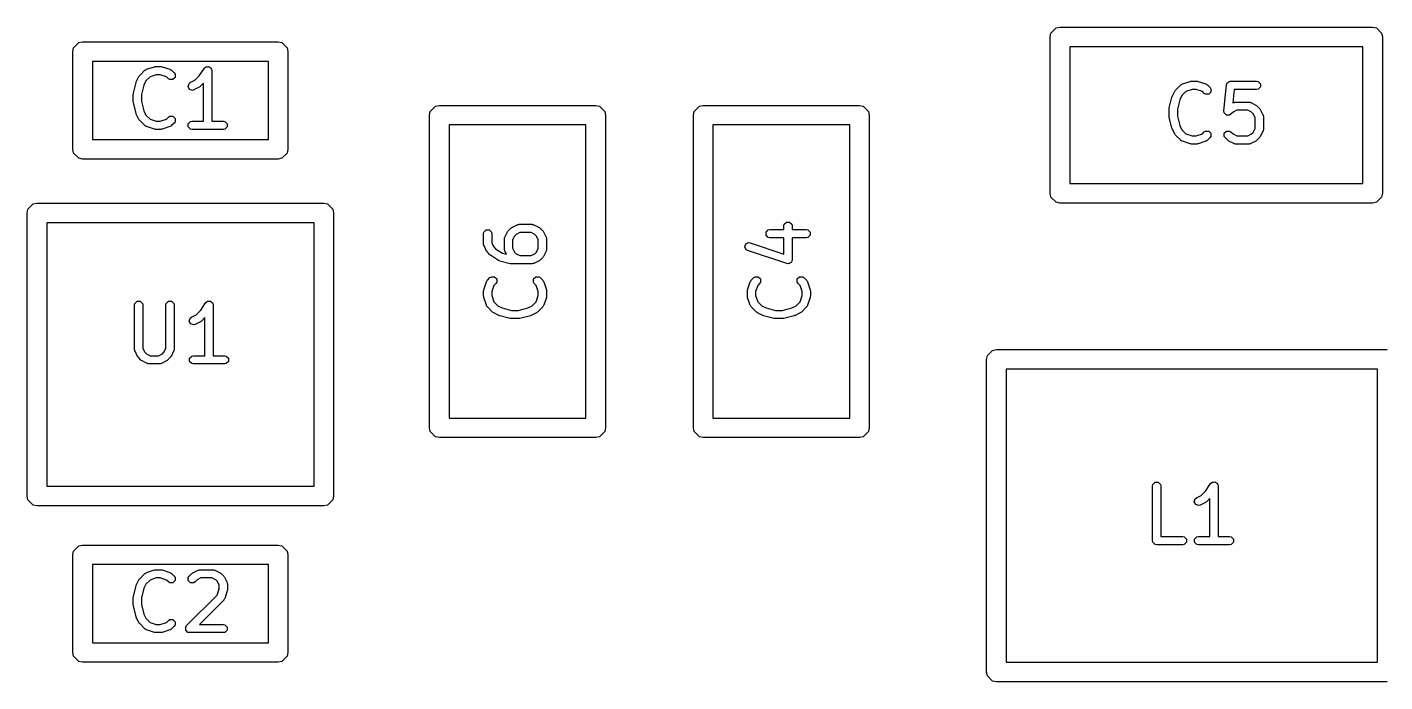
# Model space of a CAD drawing. Extents: x 5.551 to 5.983, y -4.108 to -3.775.
# Drawn here: x 5.5507 to 5.8242, y -4.1076 to -3.9757 of the extents above; entities that cross this region are included whole.
import ezdxf

# ---------------------------------------------------------------- set-up
doc = ezdxf.new("R2010")
doc.units = 0
doc.header["$MEASUREMENT"] = 0
doc.layers.add('BLACK', color=7, linetype='CONTINUOUS')

msp = doc.modelspace()

# ---------------------------------------------------------------- linework, layer by layer
at = {"layer": 'BLACK', "linetype": 'CONTINUOUS'}
for p, q in [((5.75694, -3.9769), (5.75801, -3.97584)), ((5.75801, -3.97584), (5.75876, -3.97569)), ((5.75876, -3.97569), (5.82175, -3.97569)), ((5.82175, -3.97569), (5.82251, -3.97584)), ((5.82251, -3.97584), (5.82357, -3.9769)), ((5.56009, -3.97986), (5.56116, -3.97879)), ((5.56116, -3.97879), (5.56191, -3.97864)), ((5.56191, -3.97864), (5.60128, -3.97864)), ((5.60128, -3.97864), (5.60203, -3.97879)), ((5.60203, -3.97879), (5.6031, -3.97986)), ((5.75679, -3.97766), (5.75694, -3.9769)), ((5.75679, -4.00915), (5.75679, -3.97766)), ((5.82357, -3.9769), (5.82372, -3.97766)), ((5.82372, -3.97766), (5.82372, -4.00915)), ((5.55994, -3.98061), (5.56009, -3.97986)), ((5.55994, -4.0003), (5.55994, -3.98061)), ((5.6031, -3.97986), (5.60325, -3.98061)), ((5.60325, -3.98061), (5.60325, -4.0003)), ((5.76073, -3.97963), (5.76073, -4.00719)), ((5.81978, -3.97963), (5.76073, -3.97963)), ((5.81978, -4.00719), (5.81978, -3.97963)), ((5.56388, -3.98258), (5.56388, -3.99833)), ((5.59931, -3.98258), (5.56388, -3.98258)), ((5.5734, -3.98543), (5.57445, -3.98438)), ((5.57445, -3.98438), (5.57448, -3.98436)), ((5.57448, -3.98436), (5.57449, -3.98434)), ((5.57449, -3.98434), (5.57461, -3.98428)), ((5.57461, -3.98428), (5.57472, -3.9842)), ((5.57472, -3.9842), (5.57474, -3.9842)), ((5.57474, -3.9842), (5.57477, -3.98418)), ((5.57477, -3.98418), (5.57635, -3.98366)), ((5.57635, -3.98366), (5.57648, -3.98364)), ((5.57648, -3.98364), (5.57661, -3.98362)), ((5.57661, -3.98362), (5.57766, -3.98362)), ((5.57766, -3.98362), (5.57779, -3.98364)), ((5.57779, -3.98364), (5.57792, -3.98366)), ((5.57792, -3.98366), (5.57949, -3.98418)), ((5.57949, -3.98418), (5.57953, -3.9842)), ((5.57953, -3.9842), (5.57955, -3.9842)), ((5.57955, -3.9842), (5.57966, -3.98428)), ((5.57966, -3.98428), (5.57977, -3.98434)), ((5.57977, -3.98434), (5.57978, -3.98436)), ((5.57978, -3.98436), (5.57982, -3.98438)), ((5.57982, -3.98438), (5.58034, -3.98491)), ((5.58541, -3.98549), (5.58642, -3.98398)), ((5.58642, -3.98398), (5.58665, -3.98376)), ((5.58665, -3.98376), (5.58673, -3.98374)), ((5.58673, -3.98374), (5.58679, -3.98368)), ((5.58679, -3.98368), (5.58703, -3.98368)), ((5.58703, -3.98368), (5.58727, -3.98363)), ((5.58727, -3.98363), (5.58734, -3.98368)), ((5.58734, -3.98368), (5.58742, -3.98368)), ((5.58742, -3.98368), (5.58759, -3.98385)), ((5.58759, -3.98385), (5.58779, -3.98398)), ((5.58779, -3.98398), (5.58781, -3.98407)), ((5.58781, -3.98407), (5.58787, -3.98413)), ((5.58787, -3.98413), (5.58793, -3.98444)), ((5.58793, -3.98444), (5.58793, -3.99464)), ((5.59931, -3.99833), (5.59931, -3.98258)), ((5.57213, -3.98897), (5.57266, -3.98687)), ((5.57266, -3.98687), (5.57269, -3.98679)), ((5.57269, -3.98679), (5.57272, -3.9867)), ((5.57272, -3.9867), (5.57324, -3.98565)), ((5.57324, -3.98565), (5.57332, -3.98554)), ((5.57332, -3.98554), (5.5734, -3.98543)), ((5.57424, -3.98736), (5.57376, -3.98927)), ((5.57466, -3.98651), (5.57424, -3.98736)), ((5.57548, -3.98569), (5.57466, -3.98651)), ((5.57674, -3.98527), (5.57548, -3.98569)), ((5.57752, -3.98527), (5.57674, -3.98527)), ((5.57879, -3.98569), (5.57752, -3.98527)), ((5.57917, -3.98608), (5.57879, -3.98569)), ((5.57944, -3.98626), (5.57917, -3.98608)), ((5.58007, -3.98626), (5.57944, -3.98626)), ((5.58052, -3.98581), (5.58007, -3.98626)), ((5.58034, -3.98491), (5.58052, -3.98518)), ((5.58052, -3.98518), (5.58052, -3.98581)), ((5.58313, -3.98765), (5.58333, -3.98705)), ((5.58333, -3.98705), (5.58359, -3.98685)), ((5.58359, -3.98685), (5.58452, -3.98639)), ((5.58452, -3.98639), (5.58541, -3.98549)), ((5.58628, -3.98696), (5.58559, -3.98765)), ((5.58628, -3.99464), (5.58628, -3.98696)), ((5.78206, -3.98839), (5.78311, -3.98734)), ((5.78311, -3.98734), (5.78314, -3.98731)), ((5.78314, -3.98731), (5.78315, -3.9873)), ((5.78315, -3.9873), (5.78327, -3.98723)), ((5.78327, -3.98723), (5.78338, -3.98716)), ((5.78338, -3.98716), (5.7834, -3.98716)), ((5.7834, -3.98716), (5.78343, -3.98714)), ((5.78343, -3.98714), (5.78501, -3.98661)), ((5.78501, -3.98661), (5.78514, -3.98659)), ((5.78514, -3.98659), (5.78527, -3.98657)), ((5.78527, -3.98657), (5.78632, -3.98657)), ((5.78632, -3.98657), (5.78645, -3.98659)), ((5.78645, -3.98659), (5.78658, -3.98661)), ((5.78658, -3.98661), (5.78816, -3.98714)), ((5.78816, -3.98714), (5.78819, -3.98716)), ((5.78819, -3.98716), (5.78821, -3.98716)), ((5.78821, -3.98716), (5.78832, -3.98723)), ((5.78832, -3.98723), (5.78844, -3.9873)), ((5.78844, -3.9873), (5.78844, -3.98731)), ((5.78844, -3.98731), (5.78848, -3.98734)), ((5.78848, -3.98734), (5.789, -3.98786)), ((5.7918, -3.99256), (5.79232, -3.98731)), ((5.79232, -3.98731), (5.79238, -3.98712)), ((5.79238, -3.98708), (5.7924, -3.98706)), ((5.79238, -3.98712), (5.79238, -3.98708)), ((5.7924, -3.98706), (5.79241, -3.987)), ((5.79241, -3.987), (5.79263, -3.98683)), ((5.79263, -3.98683), (5.79283, -3.98663)), ((5.79283, -3.98663), (5.79288, -3.98662)), ((5.79288, -3.98662), (5.7929, -3.9866)), ((5.7929, -3.9866), (5.79295, -3.98661)), ((5.79295, -3.98661), (5.79314, -3.98657)), ((5.79314, -3.98657), (5.79839, -3.98657)), ((5.79839, -3.98657), (5.79871, -3.98663)), ((5.79871, -3.98663), (5.79916, -3.98708)), ((5.79916, -3.98708), (5.79916, -3.98771)), ((5.57211, -3.98917), (5.57213, -3.98907)), ((5.57211, -3.99074), (5.57211, -3.98917)), ((5.57213, -3.98907), (5.57213, -3.98897)), ((5.57376, -3.98927), (5.57376, -3.99064)), ((5.58341, -3.98822), (5.58313, -3.98765)), ((5.58402, -3.98842), (5.58341, -3.98822)), ((5.58433, -3.98833), (5.58402, -3.98842)), ((5.58538, -3.98781), (5.58433, -3.98833)), ((5.58548, -3.98773), (5.58538, -3.98781)), ((5.58559, -3.98765), (5.58548, -3.98773)), ((5.78079, -3.99192), (5.78132, -3.98982)), ((5.78132, -3.98982), (5.78136, -3.98974)), ((5.78136, -3.98974), (5.78138, -3.98965)), ((5.78138, -3.98965), (5.7819, -3.9886)), ((5.7819, -3.9886), (5.78199, -3.9885)), ((5.78199, -3.9885), (5.78206, -3.98839)), ((5.78332, -3.98946), (5.7829, -3.99031)), ((5.78414, -3.98864), (5.78332, -3.98946)), ((5.7854, -3.98822), (5.78414, -3.98864)), ((5.78618, -3.98822), (5.7854, -3.98822)), ((5.78745, -3.98864), (5.78618, -3.98822)), ((5.78783, -3.98903), (5.78745, -3.98864)), ((5.7881, -3.98921), (5.78783, -3.98903)), ((5.78873, -3.98921), (5.7881, -3.98921)), ((5.78918, -3.98876), (5.78873, -3.98921)), ((5.789, -3.98786), (5.78918, -3.98813)), ((5.78918, -3.98813), (5.78918, -3.98876)), ((5.79389, -3.98822), (5.79362, -3.99096)), ((5.79839, -3.98822), (5.79389, -3.98822)), ((5.79871, -3.98816), (5.79839, -3.98822)), ((5.79916, -3.98771), (5.79871, -3.98816)), ((5.57213, -3.99084), (5.57211, -3.99074)), ((5.57213, -3.99094), (5.57213, -3.99084)), ((5.57266, -3.99304), (5.57213, -3.99094)), ((5.57376, -3.99064), (5.57424, -3.99255)), ((5.57424, -3.99255), (5.57466, -3.9934)), ((5.63179, -3.99341), (5.63194, -3.99265)), ((5.63194, -3.99265), (5.63301, -3.99159)), ((5.63301, -3.99159), (5.63376, -3.99144)), ((5.63376, -3.99144), (5.66526, -3.99144)), ((5.66526, -3.99144), (5.66601, -3.99159)), ((5.66601, -3.99159), (5.66707, -3.99265)), ((5.66707, -3.99265), (5.66722, -3.99341)), ((5.68494, -3.99341), (5.68509, -3.99265)), ((5.68509, -3.99265), (5.68616, -3.99159)), ((5.68616, -3.99159), (5.68691, -3.99144)), ((5.68691, -3.99144), (5.71841, -3.99144)), ((5.71841, -3.99144), (5.71916, -3.99159)), ((5.71916, -3.99159), (5.72022, -3.99265)), ((5.72022, -3.99265), (5.72037, -3.99341)), ((5.78077, -3.99212), (5.78079, -3.99202)), ((5.78077, -3.99369), (5.78077, -3.99212)), ((5.78079, -3.99202), (5.78079, -3.99192)), ((5.7829, -3.99031), (5.78242, -3.99222)), ((5.78242, -3.99222), (5.78242, -3.99359)), ((5.79183, -3.99288), (5.7918, -3.99256)), ((5.79363, -3.9928), (5.7932, -3.99323)), ((5.79362, -3.99096), (5.79382, -3.99086)), ((5.79439, -3.99242), (5.79363, -3.9928)), ((5.79382, -3.99086), (5.79386, -3.99084)), ((5.79386, -3.99084), (5.79388, -3.99083)), ((5.79388, -3.99083), (5.79401, -3.99081)), ((5.79401, -3.99081), (5.79413, -3.99077)), ((5.79413, -3.99077), (5.79415, -3.99078)), ((5.79415, -3.99078), (5.79419, -3.99077)), ((5.79419, -3.99077), (5.79682, -3.99077)), ((5.79662, -3.99242), (5.79439, -3.99242)), ((5.79738, -3.9928), (5.79662, -3.99242)), ((5.79682, -3.99077), (5.79686, -3.99078)), ((5.79686, -3.99078), (5.79688, -3.99077)), ((5.79688, -3.99077), (5.797, -3.99081)), ((5.797, -3.99081), (5.79713, -3.99083)), ((5.79713, -3.99083), (5.79715, -3.99084)), ((5.79715, -3.99084), (5.79719, -3.99086)), ((5.79719, -3.99086), (5.79824, -3.99138)), ((5.79771, -3.99313), (5.79738, -3.9928)), ((5.79824, -3.99138), (5.79834, -3.99146)), ((5.79834, -3.99146), (5.79845, -3.99154)), ((5.79845, -3.99154), (5.79898, -3.99206)), ((5.79898, -3.99206), (5.79905, -3.99217)), ((5.79905, -3.99217), (5.79913, -3.99228)), ((5.79913, -3.99228), (5.79966, -3.99333)), ((5.57269, -3.99312), (5.57266, -3.99304)), ((5.57272, -3.99321), (5.57269, -3.99312)), ((5.57324, -3.99426), (5.57272, -3.99321)), ((5.57332, -3.99437), (5.57324, -3.99426)), ((5.5734, -3.99448), (5.57332, -3.99437)), ((5.57445, -3.99553), (5.5734, -3.99448)), ((5.57448, -3.99555), (5.57445, -3.99553)), ((5.57449, -3.99557), (5.57448, -3.99555)), ((5.57461, -3.99563), (5.57449, -3.99557)), ((5.57466, -3.9934), (5.57548, -3.99422)), ((5.57548, -3.99422), (5.57674, -3.99464)), ((5.57674, -3.99464), (5.57752, -3.99464)), ((5.57752, -3.99464), (5.57879, -3.99422)), ((5.57879, -3.99422), (5.57917, -3.99383)), ((5.57917, -3.99383), (5.57944, -3.99365)), ((5.57944, -3.99365), (5.58007, -3.99365)), ((5.57977, -3.99557), (5.57966, -3.99563)), ((5.57978, -3.99555), (5.57977, -3.99557)), ((5.57982, -3.99553), (5.57978, -3.99555)), ((5.58034, -3.995), (5.57982, -3.99553)), ((5.58007, -3.99365), (5.58052, -3.9941)), ((5.58052, -3.99473), (5.58034, -3.995)), ((5.58052, -3.9941), (5.58052, -3.99473)), ((5.58319, -3.99515), (5.58364, -3.9947)), ((5.58319, -3.99578), (5.58319, -3.99515)), ((5.58364, -3.9947), (5.58396, -3.99464)), ((5.58396, -3.99464), (5.58628, -3.99464)), ((5.58793, -3.99464), (5.59026, -3.99464)), ((5.59026, -3.99464), (5.59057, -3.9947)), ((5.59057, -3.9947), (5.59102, -3.99515)), ((5.59102, -3.99515), (5.59102, -3.99578)), ((5.63179, -4.0564), (5.63179, -3.99341)), ((5.63573, -3.99537), (5.63573, -4.05443)), ((5.66329, -3.99537), (5.63573, -3.99537)), ((5.66329, -4.05443), (5.66329, -3.99537)), ((5.66722, -3.99341), (5.66722, -4.0564)), ((5.68494, -4.0564), (5.68494, -3.99341)), ((5.68888, -3.99537), (5.68888, -4.05443)), ((5.71644, -3.99537), (5.68888, -3.99537)), ((5.71644, -4.05443), (5.71644, -3.99537)), ((5.72037, -3.99341), (5.72037, -4.0564)), ((5.78079, -3.99379), (5.78077, -3.99369)), ((5.78079, -3.9939), (5.78079, -3.99379)), ((5.78132, -3.996), (5.78079, -3.9939)), ((5.78242, -3.99359), (5.7829, -3.99551)), ((5.7829, -3.99551), (5.78332, -3.99635)), ((5.79185, -3.99292), (5.79183, -3.99288)), ((5.79185, -3.99296), (5.79185, -3.99292)), ((5.79205, -3.99316), (5.79185, -3.99296)), ((5.79223, -3.99337), (5.79205, -3.99316)), ((5.79227, -3.99338), (5.79223, -3.99337)), ((5.7923, -3.99341), (5.79227, -3.99338)), ((5.79258, -3.99341), (5.7923, -3.99341)), ((5.79286, -3.99344), (5.79258, -3.99341)), ((5.79289, -3.99341), (5.79286, -3.99344)), ((5.79293, -3.99341), (5.79289, -3.99341)), ((5.7932, -3.99323), (5.79293, -3.99341)), ((5.79809, -3.99389), (5.79771, -3.99313)), ((5.79809, -3.99612), (5.79809, -3.99389)), ((5.79966, -3.99333), (5.79967, -3.99337)), ((5.79967, -3.99337), (5.79968, -3.99338)), ((5.79968, -3.99338), (5.79971, -3.99351)), ((5.79971, -3.99351), (5.79974, -3.99364)), ((5.79974, -3.99364), (5.79974, -3.99365)), ((5.79974, -3.99365), (5.79974, -3.99369)), ((5.79974, -3.99369), (5.79974, -3.99632)), ((5.56388, -3.99833), (5.59931, -3.99833)), ((5.57472, -3.99571), (5.57461, -3.99563)), ((5.57474, -3.99571), (5.57472, -3.99571)), ((5.57477, -3.99573), (5.57474, -3.99571)), ((5.57635, -3.99625), (5.57477, -3.99573)), ((5.57648, -3.99627), (5.57635, -3.99625)), ((5.57661, -3.99629), (5.57648, -3.99627)), ((5.57766, -3.99629), (5.57661, -3.99629)), ((5.57779, -3.99627), (5.57766, -3.99629)), ((5.57792, -3.99625), (5.57779, -3.99627)), ((5.57949, -3.99573), (5.57792, -3.99625)), ((5.57953, -3.99571), (5.57949, -3.99573)), ((5.57955, -3.99571), (5.57953, -3.99571)), ((5.57966, -3.99563), (5.57955, -3.99571)), ((5.58364, -3.99623), (5.58319, -3.99578)), ((5.58396, -3.99629), (5.58364, -3.99623)), ((5.59026, -3.99629), (5.58396, -3.99629)), ((5.59057, -3.99623), (5.59026, -3.99629)), ((5.59102, -3.99578), (5.59057, -3.99623)), ((5.78136, -3.99608), (5.78132, -3.996)), ((5.78138, -3.99616), (5.78136, -3.99608)), ((5.7819, -3.99721), (5.78138, -3.99616)), ((5.78199, -3.99732), (5.7819, -3.99721)), ((5.78206, -3.99743), (5.78199, -3.99732)), ((5.78311, -3.99848), (5.78206, -3.99743)), ((5.78332, -3.99635), (5.78414, -3.99717)), ((5.78414, -3.99717), (5.7854, -3.99759)), ((5.7854, -3.99759), (5.78618, -3.99759)), ((5.78618, -3.99759), (5.78745, -3.99717)), ((5.78745, -3.99717), (5.78783, -3.99678)), ((5.78783, -3.99678), (5.7881, -3.99661)), ((5.7881, -3.99661), (5.78873, -3.99661)), ((5.789, -3.99795), (5.78848, -3.99848)), ((5.78873, -3.99661), (5.78918, -3.99705)), ((5.78918, -3.99769), (5.789, -3.99795)), ((5.78918, -3.99705), (5.78918, -3.99769)), ((5.79185, -3.99705), (5.7923, -3.99661)), ((5.79185, -3.99769), (5.79185, -3.99705)), ((5.79203, -3.99795), (5.79185, -3.99769)), ((5.79256, -3.99848), (5.79203, -3.99795)), ((5.7923, -3.99661), (5.79293, -3.99661)), ((5.79293, -3.99661), (5.7932, -3.99678)), ((5.7932, -3.99678), (5.79363, -3.99721)), ((5.79363, -3.99721), (5.79439, -3.99759)), ((5.79439, -3.99759), (5.79662, -3.99759)), ((5.79662, -3.99759), (5.79738, -3.99721)), ((5.79738, -3.99721), (5.79771, -3.99688)), ((5.79771, -3.99688), (5.79809, -3.99612)), ((5.79898, -3.99795), (5.79845, -3.99848)), ((5.79905, -3.99784), (5.79898, -3.99795)), ((5.79913, -3.99774), (5.79905, -3.99784)), ((5.79966, -3.99669), (5.79913, -3.99774)), ((5.79967, -3.99665), (5.79966, -3.99669)), ((5.79968, -3.99664), (5.79967, -3.99665)), ((5.79971, -3.99651), (5.79968, -3.99664)), ((5.79974, -3.99638), (5.79971, -3.99651)), ((5.79974, -3.99632), (5.79974, -3.99636)), ((5.79974, -3.99636), (5.79974, -3.99638)), ((5.56009, -4.00105), (5.55994, -4.0003)), ((5.56116, -4.00211), (5.56009, -4.00105)), ((5.6031, -4.00105), (5.60203, -4.00211)), ((5.60325, -4.0003), (5.6031, -4.00105)), ((5.78314, -3.9985), (5.78311, -3.99848)), ((5.78315, -3.99852), (5.78314, -3.9985)), ((5.78327, -3.99858), (5.78315, -3.99852)), ((5.78338, -3.99866), (5.78327, -3.99858)), ((5.7834, -3.99866), (5.78338, -3.99866)), ((5.78343, -3.99868), (5.7834, -3.99866)), ((5.78501, -3.9992), (5.78343, -3.99868)), ((5.78514, -3.99922), (5.78501, -3.9992)), ((5.78527, -3.99925), (5.78514, -3.99922)), ((5.78632, -3.99925), (5.78527, -3.99925)), ((5.78645, -3.99922), (5.78632, -3.99925)), ((5.78658, -3.9992), (5.78645, -3.99922)), ((5.78816, -3.99868), (5.78658, -3.9992)), ((5.78819, -3.99866), (5.78816, -3.99868)), ((5.78821, -3.99866), (5.78819, -3.99866)), ((5.78832, -3.99858), (5.78821, -3.99866)), ((5.78844, -3.99852), (5.78832, -3.99858)), ((5.78848, -3.99848), (5.78844, -3.9985)), ((5.78844, -3.9985), (5.78844, -3.99852)), ((5.79267, -3.99855), (5.79256, -3.99848)), ((5.79277, -3.99863), (5.79267, -3.99855)), ((5.79382, -3.99916), (5.79277, -3.99863)), ((5.79386, -3.99917), (5.79382, -3.99916)), ((5.79388, -3.99918), (5.79386, -3.99917)), ((5.79401, -3.99921), (5.79388, -3.99918)), ((5.79413, -3.99924), (5.79401, -3.99921)), ((5.79415, -3.99924), (5.79413, -3.99924)), ((5.79419, -3.99925), (5.79415, -3.99924)), ((5.79682, -3.99925), (5.79419, -3.99925)), ((5.79686, -3.99924), (5.79682, -3.99925)), ((5.79688, -3.99924), (5.79686, -3.99924)), ((5.797, -3.99921), (5.79688, -3.99924)), ((5.79713, -3.99918), (5.797, -3.99921)), ((5.79715, -3.99917), (5.79713, -3.99918)), ((5.79719, -3.99916), (5.79715, -3.99917)), ((5.79824, -3.99863), (5.79719, -3.99916)), ((5.79834, -3.99855), (5.79824, -3.99863)), ((5.79845, -3.99848), (5.79834, -3.99855)), ((5.56191, -4.00226), (5.56116, -4.00211)), ((5.60128, -4.00226), (5.56191, -4.00226)), ((5.60203, -4.00211), (5.60128, -4.00226)), ((5.75694, -4.00991), (5.75679, -4.00915)), ((5.76073, -4.00719), (5.81978, -4.00719)), ((5.82372, -4.00915), (5.82357, -4.00991)), ((5.55088, -4.01238), (5.55194, -4.01131)), ((5.55194, -4.01131), (5.5527, -4.01116)), ((5.5527, -4.01116), (5.61049, -4.01116)), ((5.61049, -4.01116), (5.61125, -4.01131)), ((5.61125, -4.01131), (5.61231, -4.01238)), ((5.75801, -4.01097), (5.75694, -4.00991)), ((5.75876, -4.01112), (5.75801, -4.01097)), ((5.82175, -4.01112), (5.75876, -4.01112)), ((5.82251, -4.01097), (5.82175, -4.01112)), ((5.82357, -4.00991), (5.82251, -4.01097)), ((5.55073, -4.01313), (5.55088, -4.01238)), ((5.55073, -4.07014), (5.55073, -4.01313)), ((5.61231, -4.01238), (5.61246, -4.01313)), ((5.61246, -4.01313), (5.61246, -4.07014)), ((5.55467, -4.0151), (5.55467, -4.06817)), ((5.60852, -4.0151), (5.55467, -4.0151)), ((5.60852, -4.06817), (5.60852, -4.0151)), ((5.64267, -4.01729), (5.64273, -4.01697)), ((5.64267, -4.01939), (5.64267, -4.01729)), ((5.64273, -4.01697), (5.64318, -4.01653)), ((5.64318, -4.01653), (5.64381, -4.01653)), ((5.64381, -4.01653), (5.64426, -4.01697)), ((5.64426, -4.01697), (5.64432, -4.01729)), ((5.64432, -4.01729), (5.64432, -4.01919)), ((5.64696, -4.01797), (5.64748, -4.01692)), ((5.64748, -4.01692), (5.64756, -4.01682)), ((5.64756, -4.01682), (5.64764, -4.01671)), ((5.64764, -4.01671), (5.64816, -4.01618)), ((5.64816, -4.01618), (5.64827, -4.01611)), ((5.64827, -4.01611), (5.64838, -4.01603)), ((5.64838, -4.01603), (5.64943, -4.0155)), ((5.64924, -4.01744), (5.6489, -4.01778)), ((5.64999, -4.01707), (5.64924, -4.01744)), ((5.64943, -4.0155), (5.64947, -4.01549)), ((5.64947, -4.01549), (5.64948, -4.01548)), ((5.64948, -4.01548), (5.64961, -4.01545)), ((5.64961, -4.01545), (5.64974, -4.01542)), ((5.64974, -4.01542), (5.64976, -4.01542)), ((5.64976, -4.01542), (5.6498, -4.01541)), ((5.6498, -4.01541), (5.65242, -4.01541)), ((5.65223, -4.01707), (5.64999, -4.01707)), ((5.65298, -4.01744), (5.65223, -4.01707)), ((5.65242, -4.01541), (5.65246, -4.01542)), ((5.65246, -4.01542), (5.65248, -4.01542)), ((5.65248, -4.01542), (5.65261, -4.01545)), ((5.65261, -4.01545), (5.65274, -4.01548)), ((5.65274, -4.01548), (5.65275, -4.01549)), ((5.65275, -4.01549), (5.65279, -4.0155)), ((5.65279, -4.0155), (5.65384, -4.01603)), ((5.65332, -4.01778), (5.65298, -4.01744)), ((5.65384, -4.01603), (5.65395, -4.01611)), ((5.65395, -4.01611), (5.65406, -4.01618)), ((5.65406, -4.01618), (5.65458, -4.01671)), ((5.65458, -4.01671), (5.65465, -4.01682)), ((5.65465, -4.01682), (5.65474, -4.01692)), ((5.65474, -4.01692), (5.65526, -4.01797)), ((5.69956, -4.01697), (5.70001, -4.01653)), ((5.69956, -4.01761), (5.69956, -4.01697)), ((5.70001, -4.01653), (5.70032, -4.01646)), ((5.70032, -4.01646), (5.70317, -4.01646)), ((5.70317, -4.01572), (5.70323, -4.0154)), ((5.70317, -4.01646), (5.70317, -4.01572)), ((5.70323, -4.0154), (5.70368, -4.01495)), ((5.70368, -4.01495), (5.70431, -4.01495)), ((5.70431, -4.01495), (5.70476, -4.0154)), ((5.70476, -4.0154), (5.70482, -4.01572)), ((5.70482, -4.01572), (5.70482, -4.01646)), ((5.70482, -4.01646), (5.70767, -4.01646)), ((5.70767, -4.01646), (5.70799, -4.01653)), ((5.70799, -4.01653), (5.70844, -4.01697)), ((5.70844, -4.01697), (5.70844, -4.01761)), ((5.64268, -4.01943), (5.64267, -4.01939)), ((5.64267, -4.01945), (5.64268, -4.01943)), ((5.64271, -4.01958), (5.64267, -4.01945)), ((5.64273, -4.01971), (5.64271, -4.01958)), ((5.64275, -4.01972), (5.64273, -4.01971)), ((5.64276, -4.01976), (5.64275, -4.01972)), ((5.64328, -4.02081), (5.64276, -4.01976)), ((5.64432, -4.01919), (5.6447, -4.01995)), ((5.6447, -4.01995), (5.64507, -4.02032)), ((5.64687, -4.01828), (5.64691, -4.01815)), ((5.64688, -4.0183), (5.64687, -4.01828)), ((5.64687, -4.01834), (5.64688, -4.0183)), ((5.64687, -4.02044), (5.64687, -4.01834)), ((5.64691, -4.01815), (5.64693, -4.01802)), ((5.64693, -4.01802), (5.64695, -4.01801)), ((5.64695, -4.01801), (5.64696, -4.01797)), ((5.6489, -4.01778), (5.64852, -4.01854)), ((5.64852, -4.01854), (5.64852, -4.02024)), ((5.65369, -4.01854), (5.65332, -4.01778)), ((5.65369, -4.02024), (5.65369, -4.01854)), ((5.65526, -4.01797), (5.65527, -4.01801)), ((5.65527, -4.01801), (5.65529, -4.01802)), ((5.65529, -4.01802), (5.65531, -4.01815)), ((5.65531, -4.01815), (5.65535, -4.01828)), ((5.65535, -4.01828), (5.65534, -4.0183)), ((5.65534, -4.0183), (5.65535, -4.01834)), ((5.65535, -4.01834), (5.65535, -4.02044)), ((5.6953, -4.01997), (5.6955, -4.01937)), ((5.69558, -4.02054), (5.6953, -4.01997)), ((5.6955, -4.01937), (5.69606, -4.01909)), ((5.69606, -4.01909), (5.69638, -4.01913)), ((5.69638, -4.01913), (5.70317, -4.02139)), ((5.70001, -4.01805), (5.69956, -4.01761)), ((5.70032, -4.01812), (5.70001, -4.01805)), ((5.70317, -4.01812), (5.70032, -4.01812)), ((5.70317, -4.02139), (5.70317, -4.01812)), ((5.70767, -4.01812), (5.70482, -4.01812)), ((5.70482, -4.01812), (5.70482, -4.02254)), ((5.70799, -4.01805), (5.70767, -4.01812)), ((5.70844, -4.01761), (5.70799, -4.01805)), ((5.64336, -4.02091), (5.64328, -4.02081)), ((5.64344, -4.02102), (5.64336, -4.02091)), ((5.64396, -4.02155), (5.64344, -4.02102)), ((5.64403, -4.02159), (5.64396, -4.02155)), ((5.64409, -4.02165), (5.64403, -4.02159)), ((5.64566, -4.0227), (5.64409, -4.02165)), ((5.64507, -4.02032), (5.64646, -4.02125)), ((5.64579, -4.02276), (5.64566, -4.0227)), ((5.64592, -4.02282), (5.64579, -4.02276)), ((5.64802, -4.02334), (5.64592, -4.02282)), ((5.64646, -4.02125), (5.64728, -4.02145)), ((5.64688, -4.02048), (5.64687, -4.02044)), ((5.64687, -4.0205), (5.64688, -4.02048)), ((5.64691, -4.02063), (5.64687, -4.0205)), ((5.64693, -4.02076), (5.64691, -4.02063)), ((5.64695, -4.02077), (5.64693, -4.02076)), ((5.64696, -4.02081), (5.64695, -4.02077)), ((5.64728, -4.02145), (5.64696, -4.02081)), ((5.64852, -4.02024), (5.6489, -4.021)), ((5.6489, -4.021), (5.64924, -4.02133)), ((5.64924, -4.02133), (5.64999, -4.02171)), ((5.64999, -4.02171), (5.65223, -4.02171)), ((5.65223, -4.02171), (5.65298, -4.02133)), ((5.65384, -4.02275), (5.65279, -4.02328)), ((5.65298, -4.02133), (5.65332, -4.021)), ((5.65332, -4.021), (5.65369, -4.02024)), ((5.65395, -4.02267), (5.65384, -4.02275)), ((5.65406, -4.0226), (5.65395, -4.02267)), ((5.65458, -4.02207), (5.65406, -4.0226)), ((5.65465, -4.02196), (5.65458, -4.02207)), ((5.65474, -4.02186), (5.65465, -4.02196)), ((5.65526, -4.02081), (5.65474, -4.02186)), ((5.65527, -4.02077), (5.65526, -4.02081)), ((5.65529, -4.02076), (5.65527, -4.02077)), ((5.65531, -4.02063), (5.65529, -4.02076)), ((5.65535, -4.0205), (5.65531, -4.02063)), ((5.65535, -4.02044), (5.65534, -4.02048)), ((5.65534, -4.02048), (5.65535, -4.0205)), ((5.69586, -4.0207), (5.69558, -4.02054)), ((5.70374, -4.02332), (5.69586, -4.0207)), ((5.70466, -4.02295), (5.70462, -4.02308)), ((5.70476, -4.02286), (5.70466, -4.02295)), ((5.70482, -4.02254), (5.70476, -4.02286)), ((5.64812, -4.02335), (5.64802, -4.02334)), ((5.64822, -4.02337), (5.64812, -4.02335)), ((5.65242, -4.02337), (5.64822, -4.02337)), ((5.65246, -4.02336), (5.65242, -4.02337)), ((5.65248, -4.02336), (5.65246, -4.02336)), ((5.65261, -4.02333), (5.65248, -4.02336)), ((5.65274, -4.0233), (5.65261, -4.02333)), ((5.65275, -4.02329), (5.65274, -4.0233)), ((5.65279, -4.02328), (5.65275, -4.02329)), ((5.70406, -4.02336), (5.70374, -4.02332)), ((5.70418, -4.0233), (5.70406, -4.02336)), ((5.70431, -4.0233), (5.70418, -4.0233)), ((5.70445, -4.02317), (5.70431, -4.0233)), ((5.70462, -4.02308), (5.70445, -4.02317)), ((5.64271, -4.02858), (5.64324, -4.027)), ((5.64324, -4.027), (5.64326, -4.02697)), ((5.64326, -4.02695), (5.64333, -4.02684)), ((5.64326, -4.02697), (5.64326, -4.02695)), ((5.64333, -4.02684), (5.6434, -4.02672)), ((5.6434, -4.02672), (5.64342, -4.02671)), ((5.64342, -4.02671), (5.64344, -4.02668)), ((5.64344, -4.02668), (5.64396, -4.02615)), ((5.64396, -4.02615), (5.64423, -4.02598)), ((5.64423, -4.02598), (5.64486, -4.02598)), ((5.64475, -4.02771), (5.64432, -4.02897)), ((5.64513, -4.02732), (5.64475, -4.02771)), ((5.64486, -4.02598), (5.64531, -4.02642)), ((5.64531, -4.02706), (5.64513, -4.02732)), ((5.64531, -4.02642), (5.64531, -4.02706)), ((5.65271, -4.02642), (5.65316, -4.02598)), ((5.65271, -4.02706), (5.65271, -4.02642)), ((5.65289, -4.02732), (5.65271, -4.02706)), ((5.65327, -4.02771), (5.65289, -4.02732)), ((5.65316, -4.02598), (5.65379, -4.02598)), ((5.65369, -4.02897), (5.65327, -4.02771)), ((5.65379, -4.02598), (5.65406, -4.02615)), ((5.65406, -4.02615), (5.65458, -4.02668)), ((5.65458, -4.02668), (5.6546, -4.02671)), ((5.6546, -4.02671), (5.65462, -4.02672)), ((5.65462, -4.02672), (5.65469, -4.02684)), ((5.65469, -4.02684), (5.65476, -4.02695)), ((5.65476, -4.02695), (5.65476, -4.02697)), ((5.65476, -4.02697), (5.65478, -4.027)), ((5.65478, -4.027), (5.65531, -4.02858)), ((5.69586, -4.02858), (5.69639, -4.027)), ((5.69639, -4.027), (5.69641, -4.02697)), ((5.69641, -4.02695), (5.69648, -4.02684)), ((5.69641, -4.02697), (5.69641, -4.02695)), ((5.69648, -4.02684), (5.69655, -4.02672)), ((5.69655, -4.02672), (5.69656, -4.02671)), ((5.69656, -4.02671), (5.69659, -4.02668)), ((5.69659, -4.02668), (5.69711, -4.02615)), ((5.69711, -4.02615), (5.69738, -4.02598)), ((5.69738, -4.02598), (5.69801, -4.02598)), ((5.6979, -4.02771), (5.69747, -4.02897)), ((5.69828, -4.02732), (5.6979, -4.02771)), ((5.69801, -4.02598), (5.69846, -4.02642)), ((5.69846, -4.02706), (5.69828, -4.02732)), ((5.69846, -4.02642), (5.69846, -4.02706)), ((5.70586, -4.02642), (5.7063, -4.02598)), ((5.70586, -4.02706), (5.70586, -4.02642)), ((5.70604, -4.02732), (5.70586, -4.02706)), ((5.70642, -4.02771), (5.70604, -4.02732)), ((5.7063, -4.02598), (5.70694, -4.02598)), ((5.70684, -4.02897), (5.70642, -4.02771)), ((5.70694, -4.02598), (5.70721, -4.02615)), ((5.70721, -4.02615), (5.70773, -4.02668)), ((5.70773, -4.02668), (5.70775, -4.02671)), ((5.70775, -4.02671), (5.70777, -4.02672)), ((5.70777, -4.02672), (5.70784, -4.02684)), ((5.70784, -4.02684), (5.70791, -4.02695)), ((5.70791, -4.02695), (5.70791, -4.02697)), ((5.70791, -4.02697), (5.70793, -4.027)), ((5.70793, -4.027), (5.70846, -4.02858)), ((5.57243, -4.03137), (5.57288, -4.03092)), ((5.57288, -4.03092), (5.57351, -4.03092)), ((5.57351, -4.03092), (5.57396, -4.03137)), ((5.57873, -4.03137), (5.57918, -4.03092)), ((5.57918, -4.03092), (5.57981, -4.03092)), ((5.57981, -4.03092), (5.58026, -4.03137)), ((5.58668, -4.03123), (5.58691, -4.031)), ((5.58691, -4.031), (5.58699, -4.03098)), ((5.58699, -4.03098), (5.58705, -4.03092)), ((5.58705, -4.03092), (5.58729, -4.03092)), ((5.58729, -4.03092), (5.58753, -4.03088)), ((5.58753, -4.03088), (5.5876, -4.03092)), ((5.5876, -4.03092), (5.58769, -4.03092)), ((5.58769, -4.03092), (5.58786, -4.03109)), ((5.58786, -4.03109), (5.58806, -4.03123)), ((5.64267, -4.02884), (5.6427, -4.02871)), ((5.64267, -4.02989), (5.64267, -4.02884)), ((5.6427, -4.03002), (5.64267, -4.02989)), ((5.6427, -4.02871), (5.64271, -4.02858)), ((5.64271, -4.03015), (5.6427, -4.03002)), ((5.64324, -4.03172), (5.64271, -4.03015)), ((5.64432, -4.02897), (5.64432, -4.02975)), ((5.64432, -4.02975), (5.64475, -4.03102)), ((5.64475, -4.03102), (5.64556, -4.03183)), ((5.65246, -4.03183), (5.65327, -4.03102)), ((5.65327, -4.03102), (5.65369, -4.02975)), ((5.65369, -4.02975), (5.65369, -4.02897)), ((5.65531, -4.03015), (5.65478, -4.03172)), ((5.65531, -4.02858), (5.65532, -4.02871)), ((5.65532, -4.03002), (5.65531, -4.03015)), ((5.65532, -4.02871), (5.65535, -4.02884)), ((5.65535, -4.02989), (5.65532, -4.03002)), ((5.65535, -4.02884), (5.65535, -4.02989)), ((5.69582, -4.02884), (5.69585, -4.02871)), ((5.69582, -4.02989), (5.69582, -4.02884)), ((5.69585, -4.03002), (5.69582, -4.02989)), ((5.69585, -4.02871), (5.69586, -4.02858)), ((5.69586, -4.03015), (5.69585, -4.03002)), ((5.69639, -4.03172), (5.69586, -4.03015)), ((5.69747, -4.02897), (5.69747, -4.02975)), ((5.69747, -4.02975), (5.6979, -4.03102)), ((5.6979, -4.03102), (5.69871, -4.03183)), ((5.70561, -4.03183), (5.70642, -4.03102)), ((5.70642, -4.03102), (5.70684, -4.02975)), ((5.70684, -4.02975), (5.70684, -4.02897)), ((5.70846, -4.03015), (5.70793, -4.03172)), ((5.70846, -4.02858), (5.70847, -4.02871)), ((5.70847, -4.03002), (5.70846, -4.03015)), ((5.70847, -4.02871), (5.7085, -4.02884)), ((5.7085, -4.02989), (5.70847, -4.03002)), ((5.7085, -4.02884), (5.7085, -4.02989)), ((5.57237, -4.03169), (5.57243, -4.03137)), ((5.57237, -4.04061), (5.57237, -4.03169)), ((5.57396, -4.03137), (5.57402, -4.03169)), ((5.57402, -4.03169), (5.57402, -4.04042)), ((5.57867, -4.03169), (5.57873, -4.03137)), ((5.57867, -4.04042), (5.57867, -4.03169)), ((5.58026, -4.03137), (5.58032, -4.03169)), ((5.58032, -4.03169), (5.58032, -4.04061)), ((5.58385, -4.0341), (5.58478, -4.03363)), ((5.58478, -4.03363), (5.58568, -4.03273)), ((5.58568, -4.03273), (5.58668, -4.03123)), ((5.58806, -4.03123), (5.58807, -4.03131)), ((5.58807, -4.03131), (5.58813, -4.03137)), ((5.58813, -4.03137), (5.5882, -4.03169)), ((5.5882, -4.03169), (5.5882, -4.04188)), ((5.64326, -4.03176), (5.64324, -4.03172)), ((5.64326, -4.03178), (5.64326, -4.03176)), ((5.64333, -4.03189), (5.64326, -4.03178)), ((5.6434, -4.032), (5.64333, -4.03189)), ((5.64342, -4.03201), (5.6434, -4.032)), ((5.64344, -4.03205), (5.64342, -4.03201)), ((5.64449, -4.0331), (5.64344, -4.03205)), ((5.6446, -4.03317), (5.64449, -4.0331)), ((5.6447, -4.03325), (5.6446, -4.03317)), ((5.64575, -4.03378), (5.6447, -4.03325)), ((5.64556, -4.03183), (5.64641, -4.03226)), ((5.64584, -4.0338), (5.64575, -4.03378)), ((5.64592, -4.03384), (5.64584, -4.0338)), ((5.64802, -4.03437), (5.64592, -4.03384)), ((5.64641, -4.03226), (5.64832, -4.03274)), ((5.64832, -4.03274), (5.6497, -4.03274)), ((5.6497, -4.03274), (5.65161, -4.03226)), ((5.6521, -4.03384), (5.65, -4.03437)), ((5.65161, -4.03226), (5.65246, -4.03183)), ((5.65218, -4.0338), (5.6521, -4.03384)), ((5.65227, -4.03378), (5.65218, -4.0338)), ((5.65332, -4.03325), (5.65227, -4.03378)), ((5.65342, -4.03317), (5.65332, -4.03325)), ((5.65353, -4.0331), (5.65342, -4.03317)), ((5.65458, -4.03205), (5.65353, -4.0331)), ((5.6546, -4.03201), (5.65458, -4.03205)), ((5.65462, -4.032), (5.6546, -4.03201)), ((5.65469, -4.03189), (5.65462, -4.032)), ((5.65476, -4.03178), (5.65469, -4.03189)), ((5.65478, -4.03172), (5.65476, -4.03176)), ((5.65476, -4.03176), (5.65476, -4.03178)), ((5.69641, -4.03176), (5.69639, -4.03172)), ((5.69641, -4.03178), (5.69641, -4.03176)), ((5.69648, -4.03189), (5.69641, -4.03178)), ((5.69655, -4.032), (5.69648, -4.03189)), ((5.69656, -4.03201), (5.69655, -4.032)), ((5.69659, -4.03205), (5.69656, -4.03201)), ((5.69764, -4.0331), (5.69659, -4.03205)), ((5.69775, -4.03317), (5.69764, -4.0331)), ((5.69785, -4.03325), (5.69775, -4.03317)), ((5.6989, -4.03378), (5.69785, -4.03325)), ((5.69871, -4.03183), (5.69956, -4.03226)), ((5.69899, -4.0338), (5.6989, -4.03378)), ((5.69907, -4.03384), (5.69899, -4.0338)), ((5.70117, -4.03437), (5.69907, -4.03384)), ((5.69956, -4.03226), (5.70147, -4.03274)), ((5.70147, -4.03274), (5.70285, -4.03274)), ((5.70285, -4.03274), (5.70476, -4.03226)), ((5.70525, -4.03384), (5.70315, -4.03437)), ((5.70476, -4.03226), (5.70561, -4.03183)), ((5.70533, -4.0338), (5.70525, -4.03384)), ((5.70542, -4.03378), (5.70533, -4.0338)), ((5.70647, -4.03325), (5.70542, -4.03378)), ((5.70657, -4.03317), (5.70647, -4.03325)), ((5.70668, -4.0331), (5.70657, -4.03317)), ((5.70773, -4.03205), (5.70668, -4.0331)), ((5.70775, -4.03201), (5.70773, -4.03205)), ((5.70777, -4.032), (5.70775, -4.03201)), ((5.70784, -4.03189), (5.70777, -4.032)), ((5.70791, -4.03178), (5.70784, -4.03189)), ((5.70793, -4.03172), (5.70791, -4.03176)), ((5.70791, -4.03176), (5.70791, -4.03178)), ((5.58339, -4.0349), (5.58359, -4.03429)), ((5.58368, -4.03546), (5.58339, -4.0349)), ((5.58359, -4.03429), (5.58385, -4.0341)), ((5.58428, -4.03566), (5.58368, -4.03546)), ((5.58459, -4.03558), (5.58428, -4.03566)), ((5.58564, -4.03505), (5.58459, -4.03558)), ((5.58574, -4.03497), (5.58564, -4.03505)), ((5.58585, -4.0349), (5.58574, -4.03497)), ((5.58654, -4.03421), (5.58585, -4.0349)), ((5.58654, -4.04188), (5.58654, -4.03421)), ((5.64812, -4.03437), (5.64802, -4.03437)), ((5.64822, -4.03439), (5.64812, -4.03437)), ((5.6498, -4.03439), (5.64822, -4.03439)), ((5.6499, -4.03437), (5.6498, -4.03439)), ((5.65, -4.03437), (5.6499, -4.03437)), ((5.70127, -4.03437), (5.70117, -4.03437)), ((5.70137, -4.03439), (5.70127, -4.03437)), ((5.70295, -4.03439), (5.70137, -4.03439)), ((5.70305, -4.03437), (5.70295, -4.03439)), ((5.70315, -4.03437), (5.70305, -4.03437)), ((5.57238, -4.04065), (5.57237, -4.04061)), ((5.57237, -4.04067), (5.57238, -4.04065)), ((5.57241, -4.0408), (5.57237, -4.04067)), ((5.57243, -4.04093), (5.57241, -4.0408)), ((5.57245, -4.04094), (5.57243, -4.04093)), ((5.57246, -4.04098), (5.57245, -4.04094)), ((5.57298, -4.04203), (5.57246, -4.04098)), ((5.57306, -4.04213), (5.57298, -4.04203)), ((5.57402, -4.04042), (5.5744, -4.04117)), ((5.5744, -4.04117), (5.57474, -4.04151)), ((5.57474, -4.04151), (5.57549, -4.04188)), ((5.57549, -4.04188), (5.5772, -4.04188)), ((5.5772, -4.04188), (5.57796, -4.04151)), ((5.57796, -4.04151), (5.57829, -4.04117)), ((5.57829, -4.04117), (5.57867, -4.04042)), ((5.57971, -4.04203), (5.57963, -4.04213)), ((5.58023, -4.04098), (5.57971, -4.04203)), ((5.58025, -4.04094), (5.58023, -4.04098)), ((5.58026, -4.04093), (5.58025, -4.04094)), ((5.58028, -4.0408), (5.58026, -4.04093)), ((5.58032, -4.04067), (5.58028, -4.0408)), ((5.58032, -4.04061), (5.58031, -4.04065)), ((5.58031, -4.04065), (5.58032, -4.04067)), ((5.58346, -4.04239), (5.5839, -4.04195)), ((5.5839, -4.04195), (5.58422, -4.04188)), ((5.58422, -4.04188), (5.58654, -4.04188)), ((5.5882, -4.04188), (5.59052, -4.04188)), ((5.59052, -4.04188), (5.59083, -4.04195)), ((5.59083, -4.04195), (5.59128, -4.04239)), ((5.744, -4.04262), (5.74415, -4.04186)), ((5.74415, -4.04186), (5.74521, -4.0408)), ((5.74521, -4.0408), (5.74596, -4.04065)), ((5.74596, -4.04065), (5.8247, -4.04065)), ((5.57314, -4.04225), (5.57306, -4.04213)), ((5.57366, -4.04277), (5.57314, -4.04225)), ((5.57377, -4.04284), (5.57366, -4.04277)), ((5.57388, -4.04293), (5.57377, -4.04284)), ((5.57493, -4.04345), (5.57388, -4.04293)), ((5.57497, -4.04346), (5.57493, -4.04345)), ((5.57498, -4.04347), (5.57497, -4.04346)), ((5.57511, -4.0435), (5.57498, -4.04347)), ((5.57524, -4.04354), (5.57511, -4.0435)), ((5.57525, -4.04353), (5.57524, -4.04354)), ((5.5753, -4.04354), (5.57525, -4.04353)), ((5.5774, -4.04354), (5.5753, -4.04354)), ((5.57744, -4.04353), (5.5774, -4.04354)), ((5.57745, -4.04354), (5.57744, -4.04353)), ((5.57758, -4.0435), (5.57745, -4.04354)), ((5.57771, -4.04347), (5.57758, -4.0435)), ((5.57772, -4.04346), (5.57771, -4.04347)), ((5.57776, -4.04345), (5.57772, -4.04346)), ((5.57881, -4.04293), (5.57776, -4.04345)), ((5.57892, -4.04284), (5.57881, -4.04293)), ((5.57903, -4.04277), (5.57892, -4.04284)), ((5.57955, -4.04225), (5.57903, -4.04277)), ((5.57963, -4.04213), (5.57955, -4.04225)), ((5.58346, -4.04303), (5.58346, -4.04239)), ((5.5839, -4.04347), (5.58346, -4.04303)), ((5.58422, -4.04354), (5.5839, -4.04347)), ((5.59052, -4.04354), (5.58422, -4.04354)), ((5.59083, -4.04347), (5.59052, -4.04354)), ((5.59128, -4.04303), (5.59083, -4.04347)), ((5.59128, -4.04239), (5.59128, -4.04303)), ((5.744, -4.10561), (5.744, -4.04262)), ((5.74793, -4.04459), (5.74793, -4.10364)), ((5.82274, -4.04459), (5.74793, -4.04459)), ((5.82274, -4.10364), (5.82274, -4.04459)), ((5.63573, -4.05443), (5.66329, -4.05443)), ((5.68888, -4.05443), (5.71644, -4.05443)), ((5.63194, -4.05715), (5.63179, -4.0564)), ((5.63301, -4.05822), (5.63194, -4.05715)), ((5.63376, -4.05837), (5.63301, -4.05822)), ((5.66526, -4.05837), (5.63376, -4.05837)), ((5.66601, -4.05822), (5.66526, -4.05837)), ((5.66707, -4.05715), (5.66601, -4.05822)), ((5.66722, -4.0564), (5.66707, -4.05715)), ((5.68509, -4.05715), (5.68494, -4.0564)), ((5.68616, -4.05822), (5.68509, -4.05715)), ((5.68691, -4.05837), (5.68616, -4.05822)), ((5.71841, -4.05837), (5.68691, -4.05837)), ((5.71916, -4.05822), (5.71841, -4.05837)), ((5.72022, -4.05715), (5.71916, -4.05822)), ((5.72037, -4.0564), (5.72022, -4.05715)), ((5.55467, -4.06817), (5.60852, -4.06817)), ((5.77742, -4.0681), (5.77748, -4.06779)), ((5.77742, -4.07913), (5.77742, -4.0681)), ((5.77748, -4.06779), (5.77793, -4.06734)), ((5.77793, -4.06734), (5.77856, -4.06734)), ((5.77856, -4.06734), (5.77901, -4.06779)), ((5.77901, -4.06779), (5.77907, -4.0681)), ((5.77907, -4.0681), (5.77907, -4.0783)), ((5.78721, -4.07005), (5.7881, -4.06915)), ((5.7881, -4.06915), (5.78911, -4.06765)), ((5.78911, -4.06765), (5.78934, -4.06742)), ((5.78934, -4.06742), (5.78942, -4.0674)), ((5.78942, -4.0674), (5.78948, -4.06734)), ((5.78948, -4.06734), (5.78972, -4.06734)), ((5.78972, -4.06734), (5.78996, -4.06729)), ((5.78996, -4.06729), (5.79003, -4.06734)), ((5.79003, -4.06734), (5.79011, -4.06734)), ((5.79011, -4.06734), (5.79028, -4.06751)), ((5.79028, -4.06751), (5.79048, -4.06764)), ((5.79048, -4.06764), (5.7905, -4.06773)), ((5.7905, -4.06773), (5.79056, -4.06779)), ((5.79056, -4.06779), (5.79062, -4.0681)), ((5.79062, -4.0681), (5.79062, -4.0783)), ((5.55088, -4.07089), (5.55073, -4.07014)), ((5.55194, -4.07196), (5.55088, -4.07089)), ((5.5527, -4.07211), (5.55194, -4.07196)), ((5.61049, -4.07211), (5.5527, -4.07211)), ((5.61125, -4.07196), (5.61049, -4.07211)), ((5.61231, -4.07089), (5.61125, -4.07196)), ((5.61246, -4.07014), (5.61231, -4.07089)), ((5.78582, -4.07131), (5.78602, -4.07071)), ((5.78611, -4.07188), (5.78582, -4.07131)), ((5.78602, -4.07071), (5.78628, -4.07051)), ((5.78671, -4.07208), (5.78611, -4.07188)), ((5.78628, -4.07051), (5.78721, -4.07005)), ((5.78702, -4.07199), (5.78671, -4.07208)), ((5.78807, -4.07147), (5.78702, -4.07199)), ((5.78817, -4.07139), (5.78807, -4.07147)), ((5.78828, -4.07131), (5.78817, -4.07139)), ((5.78897, -4.07063), (5.78828, -4.07131)), ((5.78897, -4.0783), (5.78897, -4.07063)), ((5.56009, -4.08123), (5.56116, -4.08017)), ((5.56116, -4.08017), (5.56191, -4.08002)), ((5.56191, -4.08002), (5.60128, -4.08002)), ((5.60128, -4.08002), (5.60203, -4.08017)), ((5.60203, -4.08017), (5.6031, -4.08123)), ((5.77748, -4.07944), (5.77742, -4.07913)), ((5.77793, -4.07989), (5.77748, -4.07944)), ((5.77825, -4.07995), (5.77793, -4.07989)), ((5.7835, -4.07995), (5.77825, -4.07995)), ((5.77907, -4.0783), (5.7835, -4.0783)), ((5.7835, -4.0783), (5.78381, -4.07836)), ((5.78381, -4.07989), (5.7835, -4.07995)), ((5.78381, -4.07836), (5.78426, -4.07881)), ((5.78426, -4.07944), (5.78381, -4.07989)), ((5.78426, -4.07881), (5.78426, -4.07944)), ((5.78588, -4.07881), (5.78633, -4.07836)), ((5.78588, -4.07944), (5.78588, -4.07881)), ((5.78633, -4.07989), (5.78588, -4.07944)), ((5.78633, -4.07836), (5.78665, -4.0783)), ((5.78665, -4.07995), (5.78633, -4.07989)), ((5.78665, -4.0783), (5.78897, -4.0783)), ((5.79295, -4.07995), (5.78665, -4.07995)), ((5.79062, -4.0783), (5.79295, -4.0783)), ((5.79295, -4.0783), (5.79326, -4.07836)), ((5.79326, -4.07989), (5.79295, -4.07995)), ((5.79326, -4.07836), (5.79371, -4.07881)), ((5.79371, -4.07944), (5.79326, -4.07989)), ((5.79371, -4.07881), (5.79371, -4.07944)), ((5.55994, -4.08199), (5.56009, -4.08123)), ((5.55994, -4.10167), (5.55994, -4.08199)), ((5.6031, -4.08123), (5.60325, -4.08199)), ((5.60325, -4.08199), (5.60325, -4.10167)), ((5.56388, -4.08396), (5.56388, -4.0997)), ((5.59931, -4.08396), (5.56388, -4.08396)), ((5.5734, -4.08681), (5.57445, -4.08576)), ((5.57445, -4.08576), (5.57448, -4.08574)), ((5.57448, -4.08574), (5.57449, -4.08572)), ((5.57449, -4.08572), (5.57461, -4.08566)), ((5.57461, -4.08566), (5.57472, -4.08558)), ((5.57472, -4.08558), (5.57474, -4.08558)), ((5.57474, -4.08558), (5.57477, -4.08556)), ((5.57477, -4.08556), (5.57635, -4.08504)), ((5.57635, -4.08504), (5.57648, -4.08502)), ((5.57648, -4.08502), (5.57661, -4.08499)), ((5.57661, -4.08499), (5.57766, -4.08499)), ((5.57766, -4.08499), (5.57779, -4.08502)), ((5.57779, -4.08502), (5.57792, -4.08504)), ((5.57792, -4.08504), (5.57949, -4.08556)), ((5.57949, -4.08556), (5.57953, -4.08558)), ((5.57953, -4.08558), (5.57955, -4.08558)), ((5.57955, -4.08558), (5.57966, -4.08566)), ((5.57966, -4.08566), (5.57977, -4.08572)), ((5.57977, -4.08572), (5.57978, -4.08574)), ((5.57978, -4.08574), (5.57982, -4.08576)), ((5.57982, -4.08576), (5.58034, -4.08629)), ((5.58337, -4.08629), (5.5839, -4.08576)), ((5.5839, -4.08576), (5.58401, -4.08569)), ((5.58401, -4.08569), (5.58411, -4.08561)), ((5.58411, -4.08561), (5.58516, -4.08508)), ((5.58516, -4.08508), (5.5852, -4.08507)), ((5.5852, -4.08507), (5.58522, -4.08506)), ((5.58522, -4.08506), (5.58535, -4.08503)), ((5.58535, -4.08503), (5.58547, -4.085)), ((5.58547, -4.085), (5.58549, -4.085)), ((5.58549, -4.085), (5.58553, -4.08499)), ((5.58553, -4.08499), (5.58816, -4.08499)), ((5.58816, -4.08499), (5.5882, -4.085)), ((5.5882, -4.085), (5.58821, -4.085)), ((5.58821, -4.085), (5.58834, -4.08503)), ((5.58834, -4.08503), (5.58847, -4.08506)), ((5.58847, -4.08506), (5.58849, -4.08507)), ((5.58849, -4.08507), (5.58853, -4.08508)), ((5.58853, -4.08508), (5.58958, -4.08561)), ((5.58958, -4.08561), (5.58968, -4.08569)), ((5.58968, -4.08569), (5.58979, -4.08576)), ((5.58979, -4.08576), (5.59032, -4.08629)), ((5.59931, -4.0997), (5.59931, -4.08396)), ((5.57213, -4.09034), (5.57266, -4.08824)), ((5.57266, -4.08824), (5.57269, -4.08816)), ((5.57269, -4.08816), (5.57272, -4.08808)), ((5.57272, -4.08808), (5.57324, -4.08703)), ((5.57324, -4.08703), (5.57332, -4.08692)), ((5.57332, -4.08692), (5.5734, -4.08681)), ((5.57466, -4.08789), (5.57424, -4.08873)), ((5.57548, -4.08707), (5.57466, -4.08789)), ((5.57674, -4.08665), (5.57548, -4.08707)), ((5.57752, -4.08665), (5.57674, -4.08665)), ((5.57879, -4.08707), (5.57752, -4.08665)), ((5.57917, -4.08746), (5.57879, -4.08707)), ((5.57944, -4.08763), (5.57917, -4.08746)), ((5.58007, -4.08763), (5.57944, -4.08763)), ((5.58052, -4.08719), (5.58007, -4.08763)), ((5.58034, -4.08629), (5.58052, -4.08655)), ((5.58052, -4.08655), (5.58052, -4.08719)), ((5.58319, -4.08655), (5.58337, -4.08629)), ((5.58319, -4.08719), (5.58319, -4.08655)), ((5.58364, -4.08763), (5.58319, -4.08719)), ((5.58427, -4.08763), (5.58364, -4.08763)), ((5.58454, -4.08746), (5.58427, -4.08763)), ((5.58497, -4.08703), (5.58454, -4.08746)), ((5.58573, -4.08665), (5.58497, -4.08703)), ((5.58796, -4.08665), (5.58573, -4.08665)), ((5.58872, -4.08703), (5.58796, -4.08665)), ((5.58905, -4.08736), (5.58872, -4.08703)), ((5.58943, -4.08812), (5.58905, -4.08736)), ((5.58943, -4.08884), (5.58943, -4.08812)), ((5.59032, -4.08629), (5.59039, -4.0864)), ((5.59039, -4.0864), (5.59047, -4.0865)), ((5.59047, -4.0865), (5.591, -4.08755)), ((5.591, -4.08755), (5.59101, -4.08759)), ((5.59101, -4.08759), (5.59102, -4.0876)), ((5.59102, -4.0876), (5.59105, -4.08773)), ((5.59105, -4.08773), (5.59108, -4.08786)), ((5.59108, -4.08786), (5.59107, -4.08788)), ((5.59107, -4.08788), (5.59108, -4.08792)), ((5.59108, -4.08792), (5.59108, -4.08897)), ((5.57211, -4.09055), (5.57213, -4.09045)), ((5.57211, -4.09212), (5.57211, -4.09055)), ((5.57213, -4.09045), (5.57213, -4.09034)), ((5.57424, -4.08873), (5.57376, -4.09065)), ((5.57376, -4.09065), (5.57376, -4.09202)), ((5.58285, -4.09626), (5.58901, -4.0901)), ((5.59032, -4.09113), (5.58543, -4.09602)), ((5.58901, -4.0901), (5.58943, -4.08884)), ((5.59034, -4.0911), (5.59032, -4.09113)), ((5.59036, -4.09109), (5.59034, -4.0911)), ((5.59042, -4.09097), (5.59036, -4.09109)), ((5.59049, -4.09086), (5.59042, -4.09097)), ((5.59052, -4.09081), (5.59049, -4.09084)), ((5.59049, -4.09084), (5.59049, -4.09086)), ((5.59104, -4.08923), (5.59052, -4.09081)), ((5.59106, -4.0891), (5.59104, -4.08923)), ((5.59108, -4.08897), (5.59106, -4.0891)), ((5.57213, -4.09222), (5.57211, -4.09212)), ((5.57213, -4.09232), (5.57213, -4.09222)), ((5.57266, -4.09442), (5.57213, -4.09232)), ((5.57376, -4.09202), (5.57424, -4.09393)), ((5.57424, -4.09393), (5.57466, -4.09478)), ((5.57269, -4.0945), (5.57266, -4.09442)), ((5.57272, -4.09459), (5.57269, -4.0945)), ((5.57324, -4.09564), (5.57272, -4.09459)), ((5.57332, -4.09574), (5.57324, -4.09564)), ((5.5734, -4.09585), (5.57332, -4.09574)), ((5.57445, -4.0969), (5.5734, -4.09585)), ((5.57466, -4.09478), (5.57548, -4.0956)), ((5.57548, -4.0956), (5.57674, -4.09602)), ((5.57674, -4.09602), (5.57752, -4.09602)), ((5.57752, -4.09602), (5.57879, -4.0956)), ((5.57879, -4.0956), (5.57917, -4.09521)), ((5.57917, -4.09521), (5.57944, -4.09503)), ((5.57944, -4.09503), (5.58007, -4.09503)), ((5.58034, -4.09638), (5.57982, -4.0969)), ((5.58007, -4.09503), (5.58052, -4.09548)), ((5.58052, -4.09611), (5.58034, -4.09638)), ((5.58052, -4.09548), (5.58052, -4.09611)), ((5.58267, -4.09653), (5.58285, -4.09626)), ((5.58267, -4.09716), (5.58267, -4.09653)), ((5.58543, -4.09602), (5.59026, -4.09602)), ((5.59026, -4.09602), (5.59057, -4.09608)), ((5.59057, -4.09608), (5.59102, -4.09653)), ((5.59102, -4.09653), (5.59102, -4.09716)), ((5.57448, -4.09693), (5.57445, -4.0969)), ((5.57449, -4.09694), (5.57448, -4.09693)), ((5.57461, -4.09701), (5.57449, -4.09694)), ((5.57472, -4.09708), (5.57461, -4.09701)), ((5.57474, -4.09708), (5.57472, -4.09708)), ((5.57477, -4.0971), (5.57474, -4.09708)), ((5.57635, -4.09763), (5.57477, -4.0971)), ((5.57648, -4.09765), (5.57635, -4.09763)), ((5.57661, -4.09767), (5.57648, -4.09765)), ((5.57766, -4.09767), (5.57661, -4.09767)), ((5.57779, -4.09765), (5.57766, -4.09767)), ((5.57792, -4.09763), (5.57779, -4.09765)), ((5.57949, -4.0971), (5.57792, -4.09763)), ((5.57953, -4.09708), (5.57949, -4.0971)), ((5.57955, -4.09708), (5.57953, -4.09708)), ((5.57966, -4.09701), (5.57955, -4.09708)), ((5.57977, -4.09694), (5.57966, -4.09701)), ((5.57978, -4.09693), (5.57977, -4.09694)), ((5.57982, -4.0969), (5.57978, -4.09693)), ((5.58312, -4.09761), (5.58267, -4.09716)), ((5.58343, -4.09767), (5.58312, -4.09761)), ((5.59026, -4.09767), (5.58343, -4.09767)), ((5.59057, -4.09761), (5.59026, -4.09767)), ((5.59102, -4.09716), (5.59057, -4.09761)), ((5.56009, -4.10243), (5.55994, -4.10167)), ((5.56388, -4.0997), (5.59931, -4.0997)), ((5.60325, -4.10167), (5.6031, -4.10243)), ((5.56116, -4.10349), (5.56009, -4.10243)), ((5.56191, -4.10364), (5.56116, -4.10349)), ((5.60128, -4.10364), (5.56191, -4.10364)), ((5.60203, -4.10349), (5.60128, -4.10364)), ((5.6031, -4.10243), (5.60203, -4.10349)), ((5.74793, -4.10364), (5.82274, -4.10364)), ((5.74415, -4.10636), (5.744, -4.10561)), ((5.74521, -4.10743), (5.74415, -4.10636)), ((5.74596, -4.10758), (5.74521, -4.10743)), ((5.8247, -4.10758), (5.74596, -4.10758))]:
    msp.add_line(p, q, dxfattribs=at)

doc.saveas('drawing.dxf')
